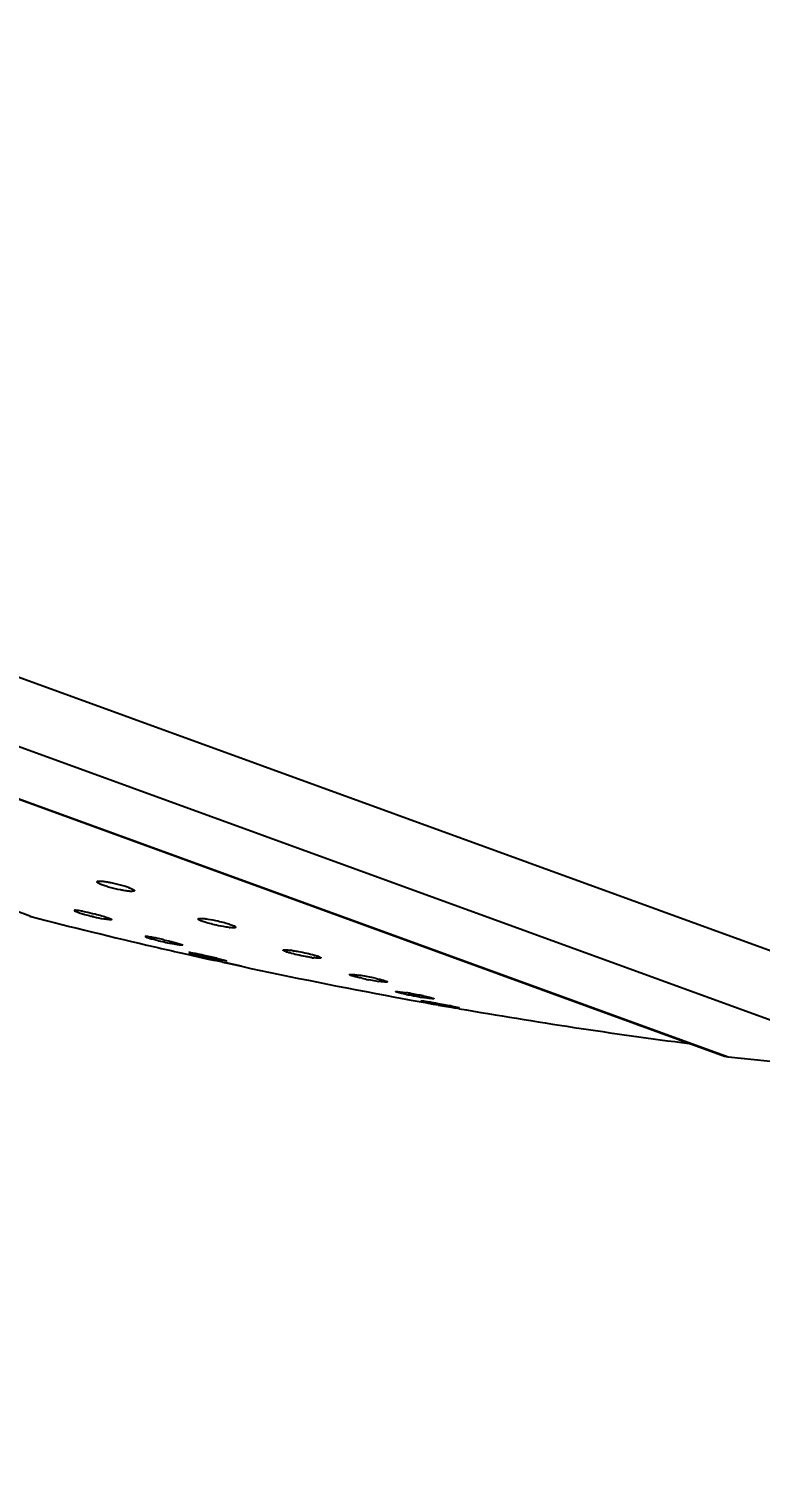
# Model space of a CAD drawing. Header units: millimetres. Extents: x 19562 to 20987, y -3943 to -2935.
# Drawn here: x 19844.66 to 19859.01, y -3223.17 to -3194.82 of the extents above; entities that cross this region are included whole.
import ezdxf

# ---------------------------------------------------------------- set-up
doc = ezdxf.new("R2010")
doc.units = ezdxf.units.MM
doc.header["$LTSCALE"] = 0.1
doc.styles.get("Standard").update_dxf_attribs({"font": 'arial.ttf'})
doc.dimstyles.new('A4', dxfattribs={"dimtxt": 4, "dimasz": 3.5, "dimexe": 0.7, "dimexo": 0.625, "dimgap": 0.5, "dimtad": 1, "dimdec": 1, "dimdsep": 46, "dimtxsty": 'Standard', "dimcen": 2.5, "dimclrd": 5, "dimclre": 5, "dimclrt": 7, "dimadec": 3, "dimazin": 2, "dimtfac": 1, "dimtdec": 1, "dimtmove": 0, "dimatfit": 3, "dimfxl": 0, "dimarcsym": 0})

# ---------------------------------------------------------------- blocks, each defined once
blk = doc.blocks.new('*D382')
at = {"color": 3, "lineweight": -2}
blk.add_arc((20066.729, -2571.961), 607.081, 251.415723, 268.584277, dxfattribs=at)
at = {"color": 3}
for points in [[(19872.427, -3149.746), (19874.079, -3145.026), (19859.095, -3142.43)], [(20051.761, -3176.357), (20051.7, -3181.356), (20066.729, -3179.042)]]:
    blk.add_solid(points, dxfattribs=at)
at = {"layer": 'Defpoints', "color": 0}
for p in [(19877.47, -3091.945), (20066.729, -3153.405), (19926.727, -3162.678), (19819.997, -3249.852), (20066.729, -3262.797)]:
    blk.add_point(p, dxfattribs=at)
at = {"color": 3, "insert": (19962.728, -3161.784), "char_height": 15, "attachment_point": 5, "rotation": 350}
blk.add_mtext('20°', dxfattribs=at)
blk = doc.blocks.new('*D379')
at = {"color": 3, "lineweight": -2}
for p, q in [((19834.803, -3209.799), (19834.803, -3433.239)), ((20066.72, -3420.757), (20066.72, -3433.239)), ((19849.803, -3432.539), (20051.72, -3432.539))]:
    blk.add_line(p, q, dxfattribs=at)
at = {"color": 3}
for points in [[(19849.803, -3430.039), (19849.803, -3435.039), (19834.803, -3432.539)], [(20051.72, -3430.039), (20051.72, -3435.039), (20066.72, -3432.539)]]:
    blk.add_solid(points, dxfattribs=at)
at = {"layer": 'Defpoints', "color": 0}
for p in [(19834.803, -3209.174), (20066.72, -3420.132), (20066.72, -3432.539)]:
    blk.add_point(p, dxfattribs=at)
at = {"color": 3, "insert": (19950.762, -3424.375), "char_height": 15, "attachment_point": 5}
blk.add_mtext('231.9', dxfattribs=at)

msp = doc.modelspace()

# ---------------------------------------------------------------- linework, layer by layer
at = {"color": 7, "linetype": 'Continuous'}
for p, q in [((19863.427, -3214.454), (19809.481, -3194.82)), ((19809.692, -3196.255), (19862.343, -3215.418)), ((19858.316, -3214.993), (19813.05, -3198.517)), ((19858.382, -3215.008), (19813.27, -3198.589)), ((19846.079, -3211.552), (19846.093, -3211.553)), ((19846.654, -3211.753), (19846.64, -3211.752)), ((19844.702, -3212.247), (19844.364, -3212.124)), ((19844.674, -3212.238), (19844.702, -3212.247)), ((19848.065, -3212.285), (19848.1, -3212.288)), ((19848.644, -3212.466), (19848.609, -3212.463)), ((19847.646, -3212.961), (19847.794, -3212.994)), ((19847.794, -3212.994), (19847.872, -3213.012)), ((19847.872, -3213.012), (19848.094, -3213.062)), ((19848.095, -3213.062), (19848.094, -3213.062)), ((19848.094, -3213.062), (19848.096, -3213.062)), ((19848.172, -3213.079), (19848.095, -3213.062)), ((19848.096, -3213.062), (19848.21, -3213.087)), ((19848.353, -3213.119), (19848.172, -3213.079)), ((19848.21, -3213.087), (19848.325, -3213.112)), ((19848.463, -3213.143), (19848.353, -3213.119)), ((19848.463, -3213.143), (19848.59, -3213.171)), ((19848.833, -3213.224), (19848.533, -3213.158)), ((19848.59, -3213.171), (19848.833, -3213.224)), ((19851.845, -3213.829), (19851.922, -3213.843)), ((19851.922, -3213.843), (19852.126, -3213.88)), ((19852.126, -3213.88), (19852.358, -3213.923)), ((19852.358, -3213.923), (19852.436, -3213.937)), ((19852.436, -3213.937), (19852.556, -3213.958)), ((19852.556, -3213.958), (19852.593, -3213.965)), ((19852.593, -3213.965), (19852.695, -3213.983)), ((19853.032, -3214.042), (19853.108, -3214.055)), ((19858.382, -3215.008), (19858.316, -3214.993)), ((19858.382, -3215.008), (19858.316, -3214.993)), ((19862.343, -3215.418), (19858.382, -3215.008))]:
    msp.add_line(p, q, dxfattribs=at)
for centre, radius, start, end in [((19871.398, -3108.627), 107.004, 255.55253, 256.89178), ((19846.899, -3208.195), 4.169, 254.0621, 255.8125), ((19847.969, -3213.577), 1.296, 83.3255, 84.1931), ((19848.74, -3211.178), 1.292, 263.3255, 264.1986), ((19845.877, -3218.918), 6.379, 77.1498, 78.3008), ((19848.792, -3206.312), 6.601, 255.8611, 257.0713), ((19848.749, -3206.528), 6.381, 257.0177, 258.3037), ((19871.398, -3108.628), 107.002, 256.89181, 257.17468), ((19847.778, -3213.272), 0.319, 82.2063, 83.2316), ((19845.604, -3224.53), 11.787, 77.7801, 78.1877), ((19845.292, -3225.979), 13.269, 76.6773, 77.7877), ((19851.122, -3199.769), 13.602, 257.2176, 257.7859), ((19849.52, -3215.076), 2.185, 81.8444, 82.8252), ((19850.521, -3210.895), 2.179, 261.8443, 262.8299), ((19871.399, -3108.625), 107.005, 257.82562, 259.4707), ((19850.594, -3217.084), 3.725, 80.9004, 81.7823), ((19850.403, -3218.272), 4.928, 79.2639, 80.893), ((19852.278, -3208.455), 5.12, 257.7657, 259.3274), ((19850.372, -3218.47), 5.128, 77.7734, 79.3327), ((19852.246, -3208.657), 4.915, 259.2586, 260.8928), ((19852.055, -3209.845), 3.712, 260.9005, 261.7868), ((19853.537, -3206.589), 7.334, 258.4514, 259.454), ((19850.973, -3220.654), 6.996, 80.3331, 80.9765), ((19850.735, -3222.056), 8.418, 79.4195, 80.3387), ((19853.732, -3205.579), 8.364, 259.4121, 260.3384), ((19850.939, -3220.989), 7.331, 78.4597, 79.4622), ((19853.495, -3206.971), 6.951, 260.3337, 260.982), ((19852.525, -3213.375), 0.555, 252.8029, 261.1668), ((19851.341, -3221.051), 7.219, 80.6639, 81.2442), ((19850.294, -3227.483), 13.736, 80.3337, 80.7087), ((19849.313, -3233.272), 19.608, 80.0538, 80.3462), ((19856.279, -3193.951), 20.339, 259.7027, 259.8535), ((19871.398, -3108.628), 107.003, 259.93356, 260.11681), ((19856.43, -3193.113), 21.19, 259.8518, 260.0589), ((19849.099, -3234.51), 20.865, 79.6573, 80.0626), ((19856.115, -3194.922), 19.354, 260.0536, 260.3502), ((19850.079, -3229.147), 15.412, 79.1829, 79.6639), ((19855.17, -3200.497), 13.7, 260.3388, 260.7146), ((19854.116, -3206.981), 7.13, 260.667, 261.2554), ((19871.399, -3108.619), 107.012, 260.15794, 262.60161)]:
    msp.add_arc(centre, radius, start, end, dxfattribs=at)
for points, knots in [([(19846, -3211.563), (19846.003, -3211.555), (19846.037, -3211.55), (19846.06, -3211.55), (19846.079, -3211.552)], [0, 0, 0, 0, 0.311989, 1, 1, 1, 1]), ([(19846, -3211.568), (19846, -3211.567), (19845.999, -3211.565), (19846, -3211.564), (19846, -3211.563)], [0, 0, 0, 0, 0.518086, 1, 1, 1, 1]), ([(19846.252, -3211.675), (19846.219, -3211.665), (19846.159, -3211.647), (19846.081, -3211.619), (19846.031, -3211.595), (19846.003, -3211.577), (19846, -3211.568)], [0, 0, 0, 0, 0.373367, 0.679843, 0.89282, 1, 1, 1, 1]), ([(19846.093, -3211.552), (19846.101, -3211.553), (19846.139, -3211.557), (19846.177, -3211.562), (19846.206, -3211.567)], [0, 0, 0, 0, 0.219508, 1, 1, 1, 1]), ([(19846.206, -3211.567), (19846.228, -3211.571), (19846.32, -3211.588), (19846.412, -3211.61), (19846.481, -3211.629)], [0, 0, 0, 0, 0.237284, 1, 1, 1, 1]), ([(19846.527, -3211.737), (19846.505, -3211.734), (19846.413, -3211.716), (19846.321, -3211.694), (19846.252, -3211.675)], [0, 0, 0, 0, 0.237291, 1, 1, 1, 1]), ([(19846.481, -3211.629), (19846.514, -3211.639), (19846.574, -3211.657), (19846.652, -3211.685), (19846.702, -3211.709), (19846.73, -3211.727), (19846.733, -3211.736)], [0, 0, 0, 0, 0.373007, 0.679342, 0.892452, 1, 1, 1, 1]), ([(19846.64, -3211.752), (19846.632, -3211.751), (19846.594, -3211.748), (19846.557, -3211.742), (19846.527, -3211.737)], [0, 0, 0, 0, 0.219508, 1, 1, 1, 1]), ([(19846.733, -3211.741), (19846.73, -3211.749), (19846.696, -3211.754), (19846.673, -3211.754), (19846.654, -3211.753)], [0, 0, 0, 0, 0.312131, 1, 1, 1, 1]), ([(19846.733, -3211.736), (19846.733, -3211.737), (19846.734, -3211.739), (19846.733, -3211.74), (19846.733, -3211.741)], [0, 0, 0, 0, 0.518752, 1, 1, 1, 1]), ([(19845.556, -3212.127), (19845.554, -3212.132), (19845.58, -3212.144), (19845.611, -3212.159), (19845.678, -3212.181), (19845.727, -3212.195), (19845.755, -3212.203)], [0, 0, 0, 0, 0.075051, 0.27565, 0.592043, 1, 1, 1, 1]), ([(19845.636, -3212.129), (19845.617, -3212.126), (19845.591, -3212.123), (19845.566, -3212.123), (19845.557, -3212.125), (19845.556, -3212.127)], [0, 0, 0, 0, 0.715755, 0.91121, 1, 1, 1, 1]), ([(19845.716, -3212.142), (19845.709, -3212.141), (19845.682, -3212.136), (19845.656, -3212.131), (19845.636, -3212.129)], [0, 0, 0, 0, 0.27579, 1, 1, 1, 1]), ([(19845.716, -3212.142), (19845.735, -3212.146), (19845.816, -3212.162), (19845.898, -3212.181), (19845.96, -3212.196)], [0, 0, 0, 0, 0.227553, 1, 1, 1, 1]), ([(19845.878, -3212.236), (19845.9, -3212.242), (19845.983, -3212.262), (19846.067, -3212.281), (19846.129, -3212.293)], [0, 0, 0, 0, 0.264015, 1, 1, 1, 1]), ([(19845.96, -3212.196), (19846.004, -3212.207), (19846.083, -3212.229), (19846.176, -3212.257), (19846.234, -3212.277), (19846.264, -3212.29), (19846.28, -3212.297), (19846.29, -3212.305), (19846.289, -3212.307)], [0, 0, 0, 0, 0.386187, 0.707953, 0.830138, 0.92066, 0.976872, 1, 1, 1, 1]), ([(19846.289, -3212.307), (19846.287, -3212.311), (19846.267, -3212.311), (19846.239, -3212.31), (19846.188, -3212.303), (19846.15, -3212.297), (19846.129, -3212.293)], [0, 0, 0, 0, 0.081578, 0.280889, 0.592951, 1, 1, 1, 1]), ([(19847.985, -3212.294), (19847.988, -3212.286), (19848.023, -3212.284), (19848.046, -3212.284), (19848.065, -3212.285)], [0, 0, 0, 0, 0.302316, 1, 1, 1, 1]), ([(19847.986, -3212.298), (19847.985, -3212.297), (19847.985, -3212.296), (19847.985, -3212.294), (19847.985, -3212.294)], [0, 0, 0, 0, 0.528819, 1, 1, 1, 1]), ([(19848.337, -3212.417), (19848.294, -3212.407), (19848.212, -3212.387), (19848.106, -3212.356), (19848.034, -3212.33), (19847.999, -3212.311), (19847.988, -3212.303), (19847.986, -3212.298)], [0, 0, 0, 0, 0.359749, 0.671359, 0.89309, 0.961224, 1, 1, 1, 1]), ([(19848.119, -3212.29), (19848.138, -3212.292), (19848.223, -3212.304), (19848.306, -3212.32), (19848.371, -3212.334)], [0, 0, 0, 0, 0.220165, 1, 1, 1, 1]), ([(19848.59, -3212.461), (19848.571, -3212.459), (19848.486, -3212.447), (19848.402, -3212.431), (19848.337, -3212.417)], [0, 0, 0, 0, 0.220166, 1, 1, 1, 1]), ([(19848.371, -3212.334), (19848.415, -3212.344), (19848.496, -3212.364), (19848.605, -3212.395), (19848.675, -3212.424), (19848.718, -3212.441), (19848.723, -3212.453)], [0, 0, 0, 0, 0.359971, 0.671812, 0.893787, 1, 1, 1, 1]), ([(19848.724, -3212.458), (19848.721, -3212.465), (19848.686, -3212.468), (19848.663, -3212.468), (19848.644, -3212.466)], [0, 0, 0, 0, 0.302437, 1, 1, 1, 1]), ([(19848.723, -3212.453), (19848.724, -3212.454), (19848.724, -3212.455), (19848.724, -3212.457), (19848.724, -3212.458)], [0, 0, 0, 0, 0.529117, 1, 1, 1, 1]), ([(19846.945, -3212.639), (19846.944, -3212.64), (19846.951, -3212.645), (19846.961, -3212.649), (19846.982, -3212.657), (19847.023, -3212.67), (19847.09, -3212.689), (19847.147, -3212.704), (19847.18, -3212.713)], [0, 0, 0, 0, 0.020496, 0.073347, 0.15933, 0.277085, 0.595916, 1, 1, 1, 1]), ([(19847.025, -3212.645), (19847.014, -3212.643), (19846.995, -3212.64), (19846.969, -3212.637), (19846.955, -3212.637), (19846.945, -3212.637), (19846.945, -3212.639)], [0, 0, 0, 0, 0.416165, 0.726805, 0.921447, 1, 1, 1, 1]), ([(19847.17, -3212.672), (19847.157, -3212.669), (19847.108, -3212.659), (19847.06, -3212.65), (19847.025, -3212.645)], [0, 0, 0, 0, 0.284274, 1, 1, 1, 1]), ([(19847.296, -3212.699), (19847.345, -3212.71), (19847.416, -3212.727), (19847.507, -3212.751), (19847.566, -3212.767), (19847.613, -3212.781), (19847.651, -3212.793), (19847.667, -3212.8), (19847.682, -3212.806), (19847.681, -3212.809)], [0, 0, 0, 0, 0.376527, 0.549193, 0.701627, 0.82738, 0.92104, 0.978945, 1, 1, 1, 1]), ([(19847.681, -3212.809), (19847.68, -3212.811), (19847.673, -3212.811), (19847.662, -3212.811), (19847.641, -3212.809), (19847.602, -3212.804), (19847.539, -3212.793), (19847.485, -3212.782), (19847.455, -3212.776)], [0, 0, 0, 0, 0.022747, 0.077222, 0.163776, 0.280987, 0.597438, 1, 1, 1, 1]), ([(19847.803, -3212.955), (19847.802, -3212.957), (19847.816, -3212.959), (19847.821, -3212.962), (19847.828, -3212.964)], [0, 0, 0, 0, 0.255399, 1, 1, 1, 1]), ([(19847.816, -3212.955), (19847.813, -3212.955), (19847.809, -3212.955), (19847.803, -3212.954), (19847.803, -3212.955)], [0, 0, 0, 0, 0.729434, 1, 1, 1, 1]), ([(19847.882, -3212.966), (19847.876, -3212.965), (19847.856, -3212.961), (19847.836, -3212.958), (19847.821, -3212.956)], [0, 0, 0, 0, 0.308932, 1, 1, 1, 1]), ([(19847.828, -3212.964), (19847.843, -3212.969), (19847.938, -3212.994), (19848.033, -3213.016), (19848.113, -3213.034)], [0, 0, 0, 0, 0.162891, 1, 1, 1, 1]), ([(19848.017, -3212.993), (19848.005, -3212.99), (19847.96, -3212.981), (19847.915, -3212.972), (19847.882, -3212.966)], [0, 0, 0, 0, 0.283128, 1, 1, 1, 1]), ([(19848.541, -3213.119), (19848.54, -3213.121), (19848.53, -3213.118), (19848.516, -3213.118), (19848.488, -3213.112), (19848.453, -3213.106), (19848.409, -3213.098), (19848.339, -3213.084), (19848.283, -3213.072), (19848.244, -3213.063)], [0, 0, 0, 0, 0.019963, 0.075233, 0.164682, 0.285393, 0.433913, 0.606004, 1, 1, 1, 1]), ([(19848.35, -3213.067), (19848.377, -3213.074), (19848.423, -3213.085), (19848.478, -3213.099), (19848.51, -3213.108), (19848.528, -3213.113), (19848.535, -3213.116), (19848.541, -3213.118), (19848.541, -3213.119)], [0, 0, 0, 0, 0.412316, 0.730477, 0.846626, 0.930939, 0.982128, 1, 1, 1, 1]), ([(19850.09, -3213.032), (19850.036, -3213.022), (19849.932, -3213.001), (19849.809, -3212.97), (19849.728, -3212.946), (19849.685, -3212.93), (19849.662, -3212.921), (19849.648, -3212.91), (19849.649, -3212.906)], [0, 0, 0, 0, 0.361943, 0.688514, 0.817546, 0.914559, 0.975116, 1, 1, 1, 1]), ([(19849.649, -3212.906), (19849.652, -3212.899), (19849.688, -3212.9), (19849.71, -3212.9), (19849.729, -3212.901)], [0, 0, 0, 0, 0.291282, 1, 1, 1, 1]), ([(19849.729, -3212.901), (19849.734, -3212.902), (19849.755, -3212.903), (19849.776, -3212.906), (19849.793, -3212.908)], [0, 0, 0, 0, 0.226715, 1, 1, 1, 1]), ([(19849.83, -3212.913), (19849.839, -3212.914), (19849.88, -3212.92), (19849.92, -3212.927), (19849.951, -3212.933)], [0, 0, 0, 0, 0.235064, 1, 1, 1, 1]), ([(19849.951, -3212.933), (19850.006, -3212.943), (19850.11, -3212.964), (19850.233, -3212.995), (19850.314, -3213.018), (19850.357, -3213.034), (19850.379, -3213.044), (19850.393, -3213.055), (19850.392, -3213.059)], [0, 0, 0, 0, 0.361925, 0.688498, 0.817534, 0.91455, 0.975108, 1, 1, 1, 1]), ([(19850.212, -3213.052), (19850.202, -3213.051), (19850.162, -3213.045), (19850.121, -3213.038), (19850.09, -3213.032)], [0, 0, 0, 0, 0.235059, 1, 1, 1, 1]), ([(19850.313, -3213.064), (19850.308, -3213.063), (19850.287, -3213.062), (19850.265, -3213.059), (19850.249, -3213.057)], [0, 0, 0, 0, 0.22664, 1, 1, 1, 1]), ([(19850.392, -3213.059), (19850.389, -3213.066), (19850.353, -3213.065), (19850.332, -3213.065), (19850.313, -3213.064)], [0, 0, 0, 0, 0.291386, 1, 1, 1, 1]), ([(19850.952, -3213.387), (19850.953, -3213.384), (19850.962, -3213.383), (19850.987, -3213.381), (19851.013, -3213.384), (19851.032, -3213.386)], [0, 0, 0, 0, 0.087246, 0.283495, 1, 1, 1, 1]), ([(19850.953, -3213.39), (19850.953, -3213.389), (19850.952, -3213.388), (19850.952, -3213.387), (19850.952, -3213.387)], [0, 0, 0, 0, 0.575151, 1, 1, 1, 1]), ([(19851.032, -3213.386), (19851.039, -3213.386), (19851.071, -3213.39), (19851.102, -3213.394), (19851.126, -3213.397)], [0, 0, 0, 0, 0.219917, 1, 1, 1, 1]), ([(19851.193, -3213.458), (19851.162, -3213.451), (19851.107, -3213.439), (19851.034, -3213.421), (19850.986, -3213.404), (19850.959, -3213.396), (19850.953, -3213.39)], [0, 0, 0, 0, 0.376032, 0.683165, 0.896414, 1, 1, 1, 1]), ([(19851.458, -3213.458), (19851.488, -3213.465), (19851.544, -3213.477), (19851.617, -3213.495), (19851.665, -3213.512), (19851.692, -3213.52), (19851.697, -3213.526)], [0, 0, 0, 0, 0.375859, 0.682921, 0.896227, 1, 1, 1, 1]), ([(19851.619, -3213.53), (19851.612, -3213.53), (19851.58, -3213.526), (19851.549, -3213.522), (19851.525, -3213.519)], [0, 0, 0, 0, 0.219837, 1, 1, 1, 1]), ([(19851.699, -3213.529), (19851.698, -3213.532), (19851.688, -3213.533), (19851.664, -3213.535), (19851.638, -3213.532), (19851.619, -3213.53)], [0, 0, 0, 0, 0.087314, 0.283569, 1, 1, 1, 1]), ([(19851.697, -3213.526), (19851.698, -3213.527), (19851.699, -3213.528), (19851.699, -3213.529), (19851.699, -3213.529)], [0, 0, 0, 0, 0.575784, 1, 1, 1, 1]), ([(19851.892, -3213.734), (19851.884, -3213.732), (19851.878, -3213.729), (19851.862, -3213.725), (19851.863, -3213.722)], [0, 0, 0, 0, 0.740077, 1, 1, 1, 1]), ([(19851.863, -3213.722), (19851.864, -3213.72), (19851.874, -3213.721), (19851.887, -3213.72), (19851.913, -3213.723), (19851.932, -3213.725), (19851.943, -3213.727)], [0, 0, 0, 0, 0.076571, 0.271314, 0.58274, 1, 1, 1, 1]), ([(19852.069, -3213.775), (19852.05, -3213.771), (19851.991, -3213.759), (19851.932, -3213.746), (19851.892, -3213.734)], [0, 0, 0, 0, 0.315737, 1, 1, 1, 1]), ([(19851.943, -3213.727), (19851.952, -3213.728), (19851.994, -3213.733), (19852.037, -3213.74), (19852.07, -3213.745)], [0, 0, 0, 0, 0.214467, 1, 1, 1, 1]), ([(19852.44, -3213.915), (19852.429, -3213.914), (19852.41, -3213.911), (19852.384, -3213.906), (19852.371, -3213.907), (19852.361, -3213.904), (19852.361, -3213.905)], [0, 0, 0, 0, 0.423942, 0.738462, 0.931958, 1, 1, 1, 1]), ([(19852.406, -3213.806), (19852.425, -3213.81), (19852.484, -3213.822), (19852.543, -3213.835), (19852.583, -3213.847)], [0, 0, 0, 0, 0.315628, 1, 1, 1, 1]), ([(19852.532, -3213.855), (19852.523, -3213.854), (19852.481, -3213.848), (19852.439, -3213.842), (19852.406, -3213.836)], [0, 0, 0, 0, 0.214384, 1, 1, 1, 1]), ([(19852.44, -3213.924), (19852.454, -3213.927), (19852.522, -3213.94), (19852.59, -3213.953), (19852.644, -3213.962)], [0, 0, 0, 0, 0.206839, 1, 1, 1, 1]), ([(19852.612, -3213.859), (19852.611, -3213.861), (19852.602, -3213.86), (19852.588, -3213.861), (19852.562, -3213.858), (19852.543, -3213.856), (19852.532, -3213.855)], [0, 0, 0, 0, 0.076609, 0.271353, 0.58276, 1, 1, 1, 1]), ([(19852.583, -3213.847), (19852.591, -3213.849), (19852.597, -3213.852), (19852.613, -3213.856), (19852.612, -3213.859)], [0, 0, 0, 0, 0.740099, 1, 1, 1, 1]), ([(19852.972, -3214.008), (19852.991, -3214.012), (19853.025, -3214.019), (19853.065, -3214.027), (19853.088, -3214.032), (19853.101, -3214.035), (19853.106, -3214.037), (19853.111, -3214.038), (19853.111, -3214.038)], [0, 0, 0, 0, 0.420041, 0.737005, 0.851004, 0.933488, 0.983306, 1, 1, 1, 1]), ([(19853.111, -3214.038), (19853.11, -3214.04), (19853.1, -3214.037), (19853.088, -3214.038), (19853.062, -3214.033), (19853.043, -3214.03), (19853.032, -3214.029)], [0, 0, 0, 0, 0.068143, 0.2621, 0.576733, 1, 1, 1, 1])]:
    msp.add_open_spline(points, degree=3, knots=knots, dxfattribs=at)

# ---------------------------------------------------------------- dimensions: what is measured, and where the dimension line sits
at = {"color": 0}
dim = msp.add_angular_dim_2l(base=(19926.727, -3162.678), line1=((20066.729, -3262.797), (20066.729, -3153.405)), line2=((19877.47, -3091.945), (19819.997, -3249.852)), dimstyle='A4', override={"dimtxt": 15, "dimasz": 15, "dimclrd": 3, "dimclre": 3, "dimclrt": 3, "dimfxl": 0.5}, dxfattribs=at)
dim.commit()
dim.dimension.update_dxf_attribs({"geometry": '*D382', "text_midpoint": (19962.728, -3161.784)})
dim = msp.add_linear_dim(base=(20066.72, -3432.539), p1=(19834.803, -3209.174), p2=(20066.72, -3420.132), dimstyle='A4', override={"dimtxt": 15, "dimasz": 15, "dimclrd": 3, "dimclre": 3, "dimclrt": 3, "dimfxl": 0.5}, dxfattribs=at)
dim.commit()
dim.dimension.update_dxf_attribs({"geometry": '*D379', "text_midpoint": (19950.762, -3424.375)})

doc.saveas('drawing.dxf')
